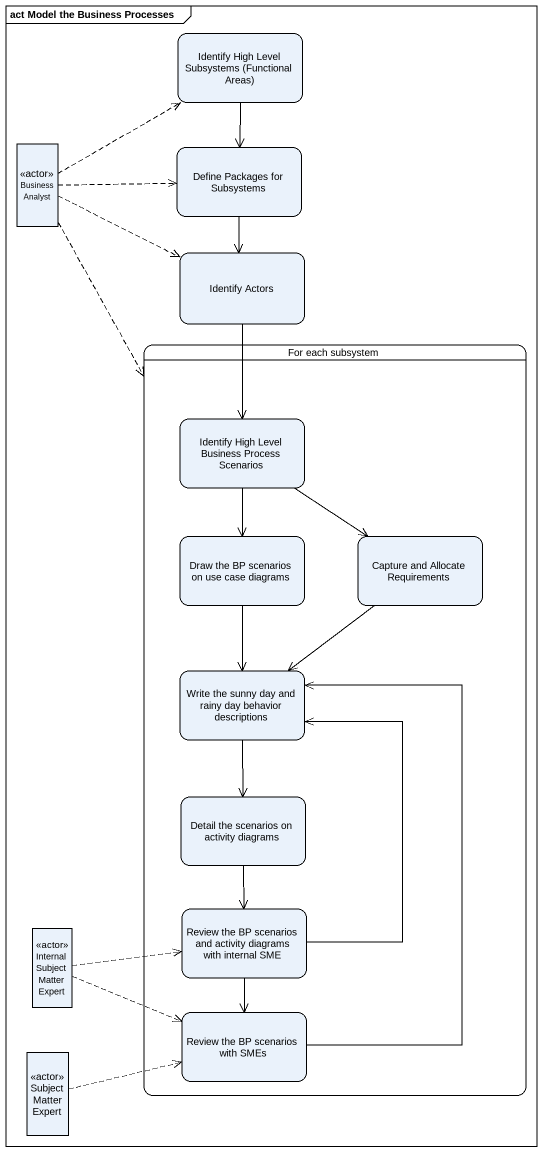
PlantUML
@startuml
mainframe act Model the Business Processes
hide empty description
state "Identify High Level Subsystems (Functional Areas)" as Identify_High_Level
state "Business Analyst" as Business_Analyst <<actor>>
state "Define Packages for Subsystems" as Define_Packages_for
state "Identify Actors" as Identify_Actors
state "For each subsystem" as For_each_subsystem {
  state "Identify High Level Business Process Scenarios" as Identify_High_Level_2
  state "Draw the BP scenarios on use case diagrams" as Draw_the_BP_scenarios_on
  state "Capture and Allocate Requirements" as Capture_and_Allocate
  state "Write the sunny day and rainy day behavior descriptions" as Write_the_sunny_day_and
  state "Detail the scenarios on activity diagrams" as Detail_the_scenarios_on
  state "Review the BP scenarios and activity diagrams with internal SME" as Review_the_BP_scenarios_and
  state "Review the BP scenarios with SMEs" as Review_the_BP_scenarios
}
state "Internal Subject Matter Expert" as Internal_Subject_Matter <<actor>>
state "Subject Matter Expert" as Subject_Matter_Expert <<actor>>
Identify_High_Level --> Define_Packages_for
Business_Analyst -right[dashed]-> Identify_High_Level
Business_Analyst -right[dashed]-> Define_Packages_for
Business_Analyst -right[dashed]-> Identify_Actors
Business_Analyst -[dashed]-> For_each_subsystem
Define_Packages_for --> Identify_Actors
Identify_Actors --> Identify_High_Level_2
Identify_High_Level_2 --> Draw_the_BP_scenarios_on
Identify_High_Level_2 --> Capture_and_Allocate
Draw_the_BP_scenarios_on --> Write_the_sunny_day_and
Capture_and_Allocate --> Write_the_sunny_day_and
Write_the_sunny_day_and --> Detail_the_scenarios_on
Detail_the_scenarios_on --> Review_the_BP_scenarios_and
Internal_Subject_Matter -right[dashed]-> Review_the_BP_scenarios_and
Internal_Subject_Matter -right[dashed]-> Review_the_BP_scenarios
Review_the_BP_scenarios_and -up-> Write_the_sunny_day_and
Review_the_BP_scenarios_and --> Review_the_BP_scenarios
Subject_Matter_Expert -right[dashed]-> Review_the_BP_scenarios
Review_the_BP_scenarios -up-> Write_the_sunny_day_and
@enduml
